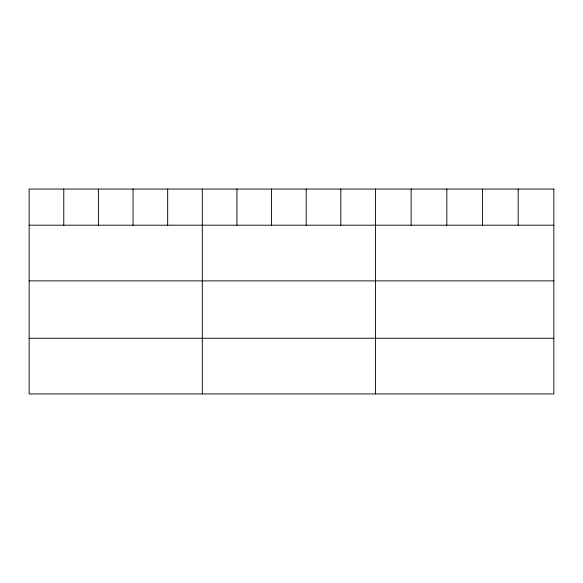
<?xml version="1.0" encoding="UTF-8"?>
<svg xmlns="http://www.w3.org/2000/svg" width="583" height="583" viewBox="0 0 583 583"><rect width="100%" height="100%" fill="white"/><g stroke="black" fill="none" stroke-linecap="round" stroke-linejoin="round"><path stroke-width="0.87" d="M29.15 225.198L553.85 225.198M29.15 280.882L553.85 280.882M29.15 338.257L553.85 338.257M518.17 189.052L518.17 225.198M482.491 189.052L482.491 225.198M446.811 189.052L446.811 225.198M411.132 189.052L411.132 225.198M375.452 189.052L375.452 393.948M340.822 189.052L340.822 225.198M306.192 189.052L306.192 225.198M271.561 189.052L271.561 225.198M236.931 189.052L236.931 225.198M202.301 189.052L202.301 393.948M167.671 189.052L167.671 225.198M133.041 189.052L133.041 225.198M98.41 189.052L98.41 225.198M63.78 189.052L63.78 225.198M553.85 189.052L29.15 189.052L29.15 393.948L553.85 393.948L553.85 189.052"/></g></svg>
